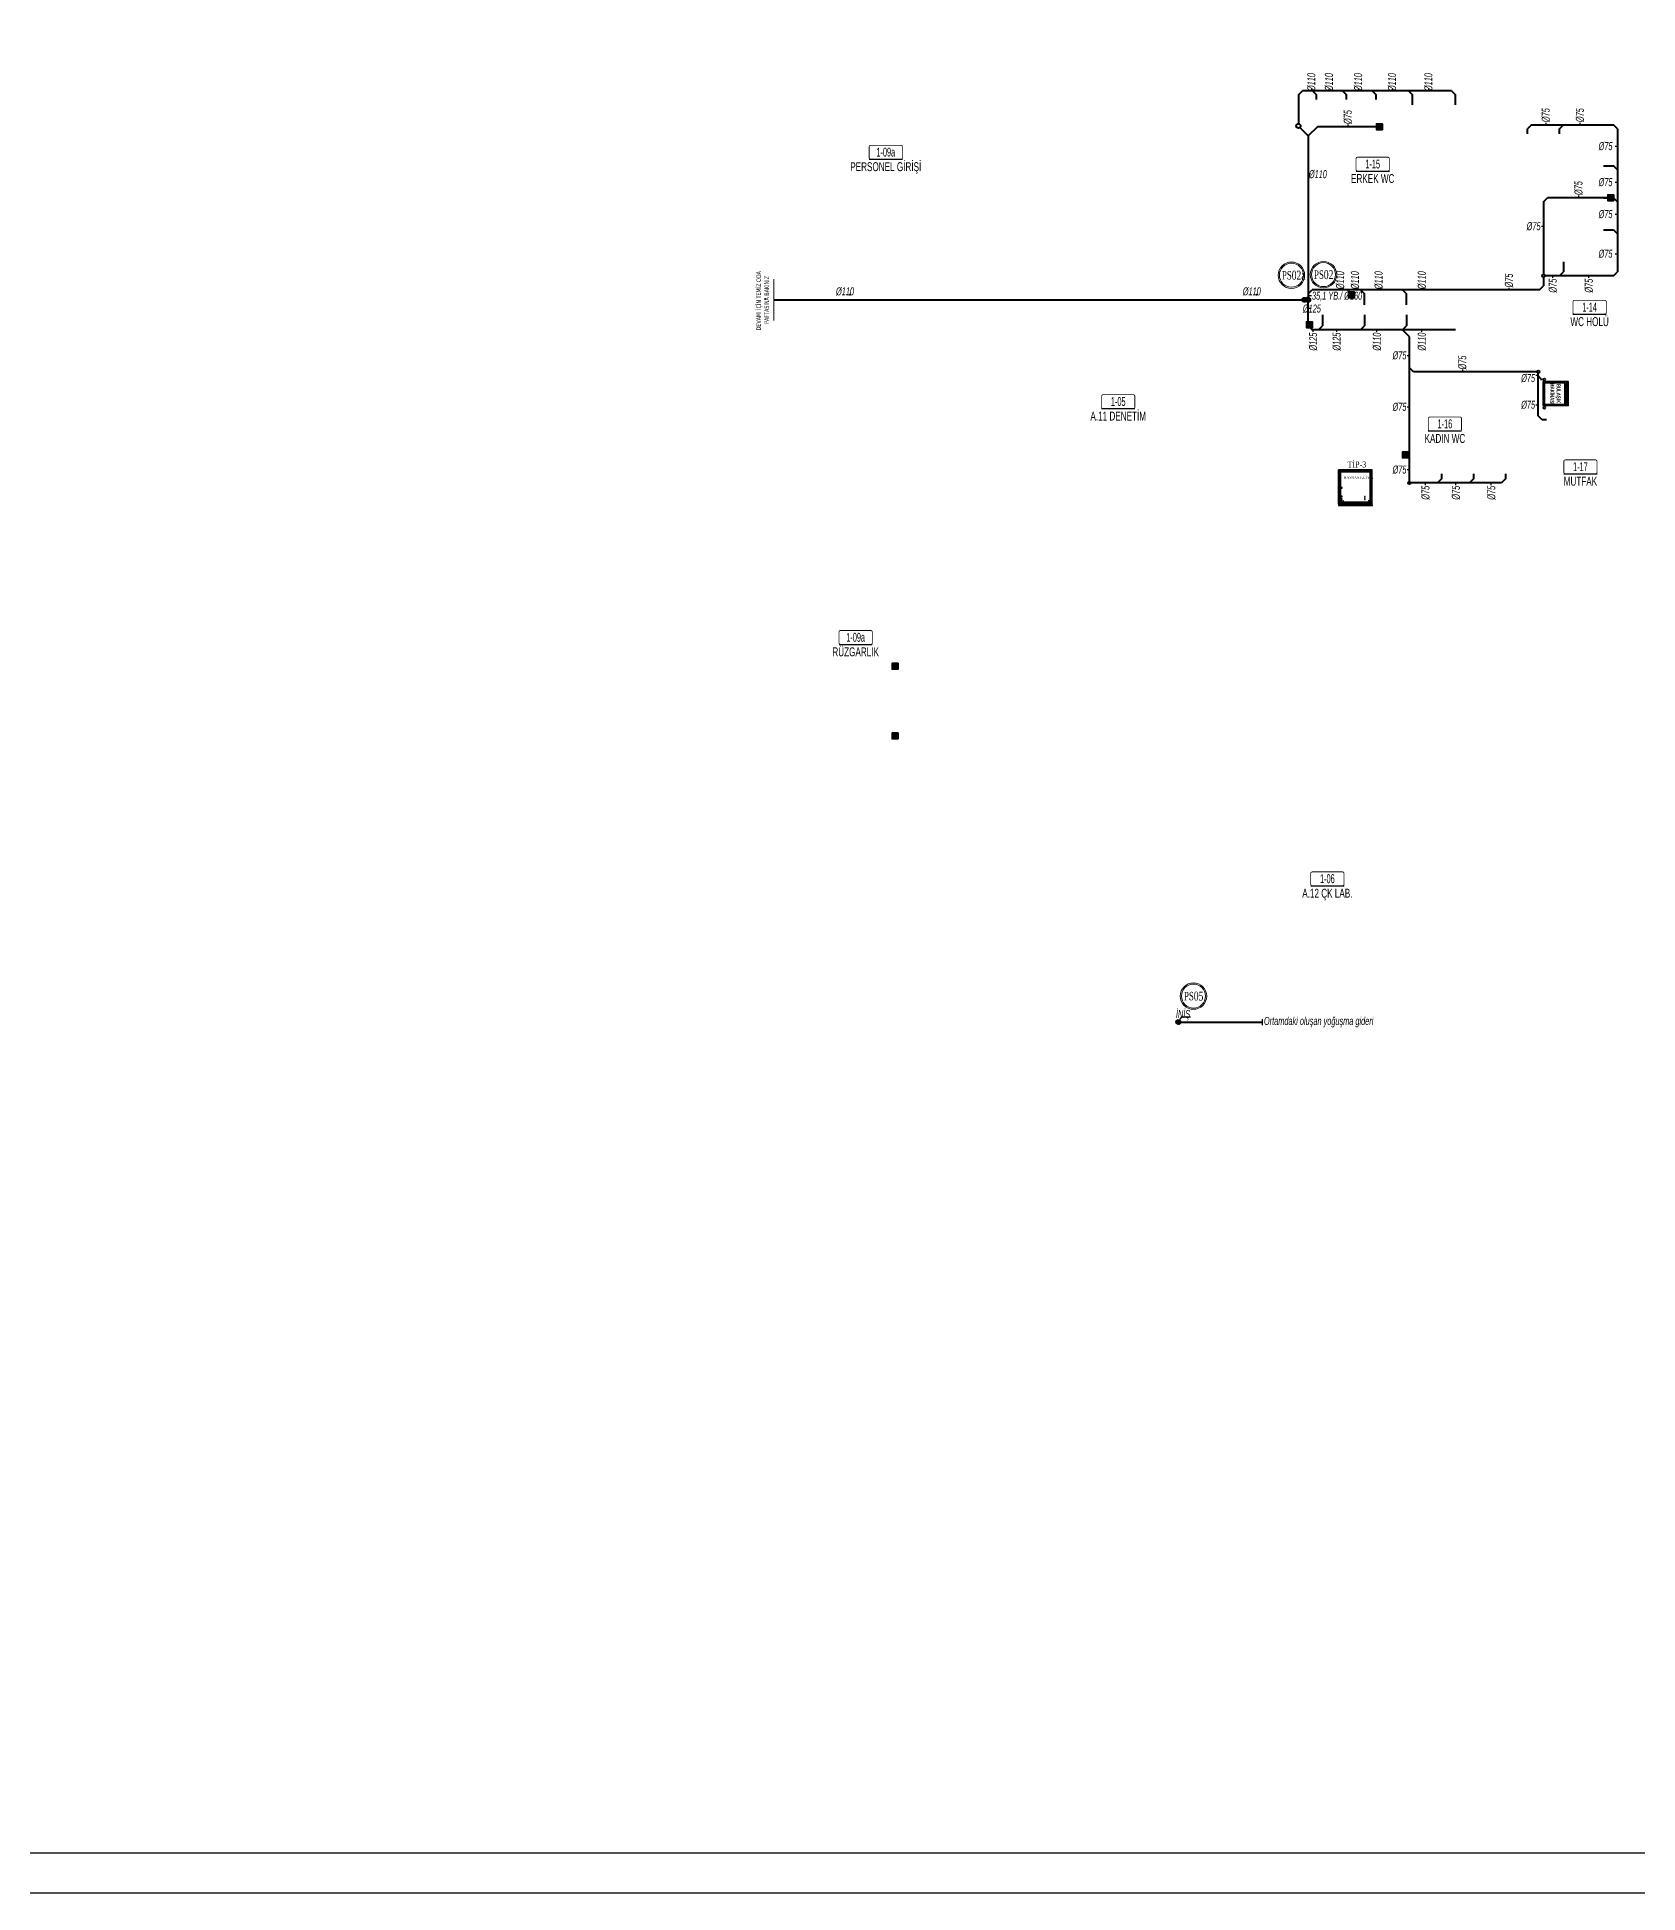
# Model space of a CAD drawing. Header units: centimetres. Extents: x 372964 to 529194, y 28783 to 59011.
# Drawn here: x 449402 to 453403, y 50011 to 54649 of the extents above; entities that cross this region are included whole.
import ezdxf
from ezdxf.enums import TextEntityAlignment as Align

# ---------------------------------------------------------------- set-up
doc = ezdxf.new("R2010")
doc.units = ezdxf.units.CM
doc.layers.get('0').update_dxf_attribs({"lineweight": 9})
for name, color, linetype in [('-M-MAHAL-DEBILER', 7, 'Continuous'), ('-M-MAHAL-ETIKET-NOT', 7, 'Continuous'), ('-M-MAHAL-ETIKET-NOTM', 7, 'Continuous'), ('-M-MAHAL-ETK-', 7, 'Continuous'), ('-M-MAHAL-HAVA-DEGISIM', 7, 'Continuous'), ('-M-MAHAL-NO', 7, 'Continuous'), ('-M-MAHAL-NOM', 7, 'Continuous')]:
    doc.layers.add(name, color=color, linetype=linetype)
for name, color, linetype, lineweight in [('0-KRCN-DSD-YAZI', 4, 'Continuous', 40), ('0-KRCN-HVL-SANTRAL', 11, 'Continuous', 30), ('0-KRCN-SHT-05CIHAZ', 171, 'Continuous', 40), ('0-KRCN-SHT-MAKİNABULAŞIKÇAMAŞIR', 171, 'Continuous', 35), ('0-KRCN-SHT-PİSSU-BORU', 220, 'PISSU_LINE50', 40), ('0-KRCN-SHT-SÜZGEÇBANYO', 171, 'Continuous', 35), ('0-KRCN-SHT-YAZI-KOLADI-PİSSU', 1, 'Continuous', 35), ('0-KRCN-SHT-YAZI-ÇAP-PİSSU', 41, 'Continuous', 30), ('0-KRCN-Z-ANTET', 71, 'Continuous', 30), ('0-MEKANİK İSTERLER', 6, 'Continuous', 25), ('0-MEKANİK NOTLAR', 4, 'Continuous', 25)]:
    doc.layers.add(name, color=color, linetype=linetype, lineweight=lineweight)
doc.styles.add('-M-ISSO-TEXT-TTF', font='ARIALN.TTF')
doc.styles.add('-M-MHLETK-NOT', font='romans.shx', dxfattribs={"width": 0.7})
doc.styles.add('-M-MHLETK-TEXT', font='ARIALN.TTF', dxfattribs={"width": 0.7})
doc.styles.add('CAP', font='ARIALNB.TTF')
doc.styles.add('MUF', font='isocpeur.ttf')
doc.styles.add('VRF CITY MULTI', font='tahoma.ttf', dxfattribs={"height": 15})
doc.styles.add('YAZI', font='times.ttf')
doc.styles.add('ÇAP-2', font='ARIALNBI.TTF')
doc.linetypes.add('PISSU_LINE50', pattern='A,50,-10,["C",MUF,S=10,R=0,X=1,Y=-5],0', length=60)

# ---------------------------------------------------------------- blocks, each defined once
blk = doc.blocks.new('*U6')
at = {"layer": '0-KRCN-SHT-MAKİNABULAŞIKÇAMAŞIR', "color": 120}
for p, q in [((-27, 50.6), (27, 50.6)), ((-35.3, -3.5), (-35.3, -10.8))]:
    blk.add_line(p, q, dxfattribs=at)
blk.add_lwpolyline([(30, 55.3), (-30, 55.3), (-30, 58.8), (30, 58.8)], close=True, dxfattribs=at)
at = {"layer": '0-KRCN-SHT-MAKİNABULAŞIKÇAMAŞIR'}
blk.add_lwpolyline([(30, 54.3), (-30, 54.3), (-30, -3.7), (30, -3.7), (30, 54.3)], close=True, dxfattribs=at)
at = {"layer": '0-KRCN-SHT-MAKİNABULAŞIKÇAMAŞIR', "color": 120}
blk.add_lwpolyline([(-27, 50.6), (-27, -0.7), (27, -0.7), (27, 50.6)], dxfattribs=at)
for centre in [(-35.3, -0.9), (35.3, -0.9)]:
    blk.add_circle(centre, 2.69, dxfattribs=at)
at = {"layer": '0-KRCN-SHT-MAKİNABULAŞIKÇAMAŞIR', "color": 120, "style": 'CAP', "width": 0.75}
for s, p in [('MAKİNASI', (0.1, 19.8)), ('BULAŞIK', (-0.4, 33.1))]:
    blk.add_text(s, height=10, dxfattribs=at).set_placement(p, align=Align.MIDDLE)
blk = doc.blocks.new('A$C354C280E')
at = {"layer": '0-KRCN-SHT-YAZI-KOLADI-PİSSU', "color": 6, "lineweight": 20}
for radius in [22, 20]:
    blk.add_circle((0, 0), radius, dxfattribs=at)
at = {"layer": '0-KRCN-SHT-YAZI-KOLADI-PİSSU', "color": 6, "style": 'YAZI', "width": 0.7}
blk.add_text('PS', height=14, rotation=360, dxfattribs=at).set_placement((0.6, 0), align=Align.MIDDLE_RIGHT)
blk.add_attdef('99', text='', height=14, rotation=360, dxfattribs=at).set_placement((0.6, 0), align=Align.MIDDLE_LEFT)
blk = doc.blocks.new('0-MEK-SHT-SÜZGEÇ BANYO-1')
at = {"layer": '0-KRCN-SHT-SÜZGEÇBANYO', "color": 120, "lineweight": 20}
for p, q in [((-5, -4.5), (5, -4.5)), ((-5, -6.5), (5, -6.5)), ((-5, -8.5), (5, -8.5)), ((-5, -10.5), (5, -10.5))]:
    blk.add_line(p, q, dxfattribs=at)
at = {"layer": '0-KRCN-SHT-SÜZGEÇBANYO'}
blk.add_lwpolyline([(-7.5, 0), (7.5, 0), (7.5, -15), (-7.5, -15)], close=True, dxfattribs=at)
at = {"layer": '0-KRCN-SHT-SÜZGEÇBANYO', "color": 120, "lineweight": 20}
blk.add_lwpolyline([(-5, -2.5), (5, -2.5), (5, -12.5), (-5, -12.5)], close=True, dxfattribs=at)
at = {"layer": '0-KRCN-SHT-SÜZGEÇBANYO'}
blk.add_circle((0, -7.5), 3.5, dxfattribs=at)
blk = doc.blocks.new('M-MHLETK-YNG')
at = {"layer": '-M-MAHAL-ETIKET-NOTM', "color": 3, "style": '-M-ISSO-TEXT-TTF', "width": 0.8, "flags": 8}
blk.add_attdef('MAH-ADI2', text='', height=1.11, dxfattribs=at).set_placement((0, -2.55), align=Align.MIDDLE_CENTER)
at = {"layer": '-M-MAHAL-HAVA-DEGISIM', "style": '-M-MHLETK-NOT', "width": 0.5, "flags": 8}
blk.add_attdef('HAVADEG', text='', height=0.6, dxfattribs=at).set_placement((0, 3.61), align=Align.MIDDLE_CENTER)
blk.add_wipeout([(-2.08, 1.74), (2.08, 1.74), (2.08, 0), (-2.08, 0)]).dxf.layer = '-M-MAHAL-ETK-'
at = {"layer": '-M-MAHAL-ETK-', "color": 0}
for p, q in [((-2.08, 0), (2.08, 0)), ((-1.16, 0), (-1.16, 0))]:
    blk.add_line(p, q, dxfattribs=at)
blk.add_lwpolyline([(-1.88, 1.74, 0.1, 0.1, 0), (1.88, 1.74, 0.1, 0.1, -0.414214), (2.08, 1.54, 0.1, 0.1, 0), (2.08, 0.2, 0.1, 0.1, -0.414214), (1.88, 0, 0.1, 0.1, 0), (-1.88, 0, 0.1, 0.1, -0.414214), (-2.08, 0.2, 0.1, 0.1, 0), (-2.08, 1.54, 0.1, 0.1, -0.414214)], format="xyseb", close=True, dxfattribs=at)
at = {"layer": '-M-MAHAL-DEBILER', "color": 4, "style": '-M-MHLETK-NOT', "width": 0.5, "flags": 8}
blk.add_attdef('DEBIS', text='', height=0.4, dxfattribs=at).set_placement((-2.17, 2.15), align=Align.MIDDLE_CENTER)
at = {"layer": '-M-MAHAL-DEBILER', "color": 191, "style": '-M-MHLETK-NOT', "width": 0.5, "flags": 8}
blk.add_attdef('DEBIR', text='', height=0.4, dxfattribs=at).set_placement((-1.61, 2.15), align=Align.MIDDLE_CENTER)
at = {"layer": '-M-MAHAL-DEBILER', "color": 31, "style": '-M-MHLETK-NOT', "width": 0.5, "flags": 8}
blk.add_attdef('DEBIF', text='', height=0.4, dxfattribs=at).set_placement((1.59, 2.15), align=Align.MIDDLE_CENTER)
at = {"layer": '-M-MAHAL-DEBILER', "color": 1, "style": '-M-MHLETK-NOT', "width": 0.5, "flags": 8}
blk.add_attdef('DEBIE', text='', height=0.4, dxfattribs=at).set_placement((2.32, 2.15), align=Align.MIDDLE_CENTER)
at = {"layer": '-M-MAHAL-ETIKET-NOT', "color": 3}
for tag, height, style, width, flags, p in [('KIS', 0.04, '-M-MHLETK-NOT', 0.5, 9, (-2.59, 1.62)), ('ALAN', 0.04, '-M-MHLETK-NOT', 0.5, 9, (-2.58, 1.56)), ('RH', 0.04, '-M-MHLETK-NOT', 0.5, 9, (-2.39, 1.62)), ('YUKSEKLIK', 0.04, '-M-MHLETK-NOT', 0.5, 9, (-2.32, 1.56)), ('YAZ', 0.04, '-M-MHLETK-NOT', 0.5, 9, (-2.18, 1.62)), ('MAH-ADI', 1.11, '-M-ISSO-TEXT-TTF', 0.8, 8, (0, -0.93))]:
    blk.add_attdef(tag, text='', height=height, dxfattribs=dict(at, style=style, width=width, flags=flags)).set_placement(p, align=Align.MIDDLE_CENTER)
at = {"layer": '-M-MAHAL-ETIKET-NOT', "color": 3, "style": '-M-MHLETK-NOT', "width": 0.5, "flags": 9}
for tag, p, height in [('HL', (-2.62, 1.49), 0.0286), ('KLKTR', (-2.62, 1.42), 0.04), ('RDY-BOY1', (-2.61, 1.37), 0.0286), ('RDY-BOY2', (-2.61, 1.32), 0.0286), ('RDY-BOY3', (-2.61, 1.27), 0.0286), ('RDY-BOY4', (-2.61, 1.22), 0.0286), ('KON-BOY1', (-2.61, 1.14), 0.0286), ('KON-BOY2', (-2.61, 1.09), 0.0286), ('KON-BOY3', (-2.61, 1.04), 0.0286), ('FCU-TIP1', (-2.61, 0.96), 0.0286), ('FCU-TIP2', (-2.61, 0.91), 0.0286), ('FCU-TIP3', (-2.61, 0.86), 0.0286), ('VRV-TIP1', (-2.61, 0.76), 0.0286), ('VRV-TIP2', (-2.61, 0.71), 0.0286), ('HLA', (-2.52, 1.49), 0.0286), ('FCU-ADET1', (-2.52, 0.96), 0.0286), ('FCU-ADET2', (-2.52, 0.91), 0.0286), ('FCU-ADET3', (-2.52, 0.86), 0.0286), ('VRV-ADET1', (-2.52, 0.76), 0.0286), ('VRV-ADET2', (-2.52, 0.71), 0.0286), ('RDY-TIP1', (-2.5, 1.37), 0.0286), ('RDY-TIP2', (-2.5, 1.32), 0.0286), ('RDY-TIP3', (-2.5, 1.27), 0.0286), ('RDY-TIP4', (-2.5, 1.22), 0.0286), ('KON-TIP1', (-2.5, 1.14), 0.0286), ('KON-TIP2', (-2.5, 1.09), 0.0286), ('KON-TIP3', (-2.5, 1.04), 0.0286), ('FCU-KAP1', (-2.4, 0.96), 0.0286), ('FCU-KAP2', (-2.4, 0.91), 0.0286), ('FCU-KAP3', (-2.4, 0.86), 0.0286), ('VRV-KAP1', (-2.4, 0.76), 0.0286), ('VRV-KAP2', (-2.4, 0.71), 0.0286), ('RDY-ADET1', (-2.39, 1.37), 0.0286), ('RDY-ADET2', (-2.39, 1.32), 0.0286), ('RDY-ADET3', (-2.39, 1.27), 0.0286), ('RDY-ADET4', (-2.39, 1.22), 0.0286), ('KON-ADET1', (-2.39, 1.14), 0.0286), ('KON-ADET2', (-2.39, 1.09), 0.0286), ('KON-ADET3', (-2.39, 1.04), 0.0286), ('FCU-DUY1', (-2.27, 0.96), 0.0286), ('FCU-DUY2', (-2.27, 0.91), 0.0286), ('FCU-DUY3', (-2.27, 0.86), 0.0286), ('VRV-DUY1', (-2.27, 0.76), 0.0286), ('VRV-DUY2', (-2.27, 0.71), 0.0286), ('RDY-ISI1', (-2.27, 1.37), 0.0286), ('RDY-ISI2', (-2.27, 1.32), 0.0286), ('RDY-ISI3', (-2.27, 1.27), 0.0286), ('RDY-ISI4', (-2.27, 1.22), 0.0286), ('KON-ISI1', (-2.27, 1.14), 0.0286), ('KON-ISI2', (-2.27, 1.09), 0.0286), ('KON-ISI3', (-2.27, 1.04), 0.0286), ('SHG', (-2.23, 1.49), 0.0286), ('AHU', (-2.23, 1.44), 0.0286), ('FCU-SOG1', (-2.15, 0.96), 0.0286), ('FCU-SOG2', (-2.15, 0.91), 0.0286), ('FCU-SOG3', (-2.15, 0.86), 0.0286), ('VRV-SOG1', (-2.15, 0.76), 0.0286), ('VRV-SOG2', (-2.15, 0.71), 0.0286), ('LHG', (-2.13, 1.49), 0.0286), ('RDY-BNP1', (-2.1, 1.37), 0.0286), ('RDY-BNP2', (-2.1, 1.32), 0.0286), ('RDY-BNP3', (-2.1, 1.27), 0.0286), ('RDY-BNP4', (-2.1, 1.22), 0.0286), ('KON-BNP1', (-2.1, 1.14), 0.0286), ('KON-BNP2', (-2.1, 1.09), 0.0286), ('KON-BNP3', (-2.1, 1.04), 0.0286), ('HG', (-2.04, 1.49), 0.0286), ('FCU-ISI1', (-2.04, 0.96), 0.0286), ('FCU-ISI2', (-2.04, 0.91), 0.0286), ('FCU-ISI3', (-2.04, 0.86), 0.0286), ('VRV-ISI1', (-2.04, 0.76), 0.0286), ('VRV-ISI2', (-2.04, 0.71), 0.0286), ('HGA', (-1.96, 1.49), 0.0286), ('EF', (-1.96, 1.44), 0.0286), ('RDY-BNK1', (-1.96, 1.37), 0.0286), ('RDY-BNK2', (-1.96, 1.32), 0.0286), ('RDY-BNK3', (-1.96, 1.27), 0.0286), ('RDY-BNK4', (-1.96, 1.22), 0.0286), ('KON-BNK1', (-1.96, 1.14), 0.0286), ('KON-BNK2', (-1.96, 1.09), 0.0286), ('KON-BNK3', (-1.96, 1.04), 0.0286), ('FCU-DEBI1', (-1.95, 0.96), 0.0286), ('FCU-DEBI2', (-1.95, 0.91), 0.0286), ('FCU-DEBI3', (-1.95, 0.86), 0.0286), ('VRV-DEBI1', (-1.95, 0.76), 0.0286), ('VRV-DEBI2', (-1.95, 0.71), 0.0286), ('FCU-BNP1', (-1.83, 0.96), 0.0286), ('FCU-BNP2', (-1.83, 0.91), 0.0286), ('FCU-BNP3', (-1.83, 0.86), 0.0286), ('VRV-BNP1', (-1.83, 0.76), 0.0286), ('VRV-BNP2', (-1.83, 0.71), 0.0286), ('FCU-BNK1', (-1.61, 0.96), 0.0286), ('FCU-BNK2', (-1.61, 0.91), 0.0286), ('FCU-BNK3', (-1.61, 0.86), 0.0286), ('VRV-BNK1', (-1.61, 0.76), 0.0286), ('VRV-BNK2', (-1.61, 0.71), 0.0286)]:
    blk.add_attdef(tag, p, '', height=height, dxfattribs=at)
at = {"layer": '-M-MAHAL-HAVA-DEGISIM', "style": '-M-MHLETK-NOT', "width": 0.5, "flags": 8}
blk.add_attdef('HAVA', text='', height=0.6, dxfattribs=at).set_placement((0, 2.4), align=Align.MIDDLE_CENTER)
at = {"layer": '-M-MAHAL-NO', "color": 7, "style": '-M-MHLETK-TEXT', "width": 0.6, "flags": 8}
blk.add_attdef('MAH-NO', text='', height=1.11, dxfattribs=at).set_placement((0, 0.89), align=Align.MIDDLE_CENTER)
at = {"layer": '-M-MAHAL-NOM', "color": 7, "style": '-M-MHLETK-TEXT', "width": 0.6, "flags": 8}
blk.add_attdef('MAH-NOM', text='', height=1.11, dxfattribs=at).set_placement((0, 0.89), align=Align.MIDDLE_CENTER)
blk = doc.blocks.new('SE2')
at = {"layer": '0-KRCN-HVL-SANTRAL', "color": 7, "linetype": 'Continuous'}
for p, q in [((270.7, 172.9), (270.7, 258.3)), ((270.7, 258.3), (270.9, 258.3)), ((273, 258.5), (270.9, 258.5)), ((270.9, 258.5), (270.9, 258.4)), ((273, 258.4), (270.9, 258.4)), ((270.9, 258.3), (270.9, 258.3)), ((270.9, 258.3), (273, 258.3)), ((270.9, 172.9), (270.9, 258.3)), ((273, 258.3), (273, 254.7)), ((273, 254.7), (273, 254.7)), ((273, 254.7), (273, 254.7)), ((273, 254.7), (273.2, 254.7)), ((273, 176.2), (273, 254.7)), ((273.1, 254.8), (273.1, 258.3)), ((273.1, 254.8), (273.2, 254.8)), ((273.2, 258.3), (273.3, 258.3)), ((273.2, 254.8), (273.2, 258.3)), ((273.2, 256.8), (273.3, 256.8)), ((273.9, 256.3), (273.2, 256.3)), ((352.7, 255.9), (273.2, 255.9)), ((273.2, 254.7), (273.2, 254.8)), ((273.2, 254.7), (273.2, 176.2)), ((275.8, 253.3), (273.2, 253.3)), ((273.3, 256.8), (273.3, 258.3)), ((352.6, 258.3), (273.3, 258.3)), ((273.3, 258.3), (273.3, 256.8)), ((352.6, 256.8), (273.3, 256.8)), ((273.4, 258.5), (352.5, 258.5)), ((273.4, 256.6), (273.4, 256.6)), ((352.5, 256.6), (273.4, 256.6)), ((275.9, 253.3), (273.6, 253.3)), ((273.6, 253.3), (273.6, 177.3)), ((273.9, 256.5), (273.9, 256.6)), ((351.9, 256.5), (273.9, 256.5)), ((273.9, 256.2), (273.9, 256.5)), ((351.9, 256.2), (273.9, 256.2)), ((274.2, 256.6), (274.2, 256.5)), ((274.2, 256.5), (351.6, 256.5)), ((276.1, 254), (275.8, 254)), ((275.8, 254), (275.8, 253.3)), ((275.9, 177.3), (275.9, 253.3)), ((276.1, 253.7), (276.1, 254)), ((276.1, 253.7), (349.7, 253.7)), ((276.1, 253.3), (276.1, 253.7)), ((349.7, 253.3), (276.1, 253.3)), ((349.7, 254), (350, 254)), ((349.7, 253.7), (349.7, 254)), ((349.7, 253.3), (349.7, 253.7)), ((352.3, 253.3), (349.9, 253.3)), ((349.9, 253.3), (349.9, 177.3)), ((350, 254), (350, 253.3)), ((352.7, 253.3), (350, 253.3)), ((351.6, 256.5), (351.6, 256.6)), ((351.9, 256.6), (351.9, 256.5)), ((351.9, 256.2), (351.9, 256.5)), ((352.7, 256.3), (351.9, 256.3)), ((352.3, 177.3), (352.3, 253.3)), ((352.5, 256.6), (352.5, 256.6)), ((352.7, 258.3), (352.6, 258.3)), ((352.6, 258.3), (352.6, 256.8)), ((352.6, 256.8), (352.6, 258.3)), ((352.7, 256.8), (352.6, 256.8)), ((352.7, 254.8), (352.7, 258.3)), ((352.7, 254.7), (352.7, 254.8)), ((352.8, 254.8), (352.7, 254.8)), ((352.9, 254.7), (352.7, 254.7)), ((352.7, 254.7), (352.7, 176.2)), ((354.9, 258.3), (352.8, 258.3)), ((352.8, 258.3), (352.8, 254.7)), ((352.8, 254.8), (352.8, 258.3)), ((352.9, 254.7), (352.8, 254.7)), ((352.9, 258.5), (354.9, 258.5)), ((352.9, 258.4), (354.9, 258.4)), ((352.9, 254.7), (352.9, 254.7)), ((352.9, 176.2), (352.9, 254.7)), ((354.9, 258.5), (354.9, 258.4)), ((354.9, 172.9), (354.9, 258.3)), ((354.9, 258.3), (354.9, 258.3)), ((355.1, 258.3), (354.9, 258.3)), ((355.1, 172.9), (355.1, 258.3)), ((270.7, 172.9), (270.9, 172.9)), ((270.9, 172.8), (270.9, 172.9)), ((270.9, 172.8), (272.7, 172.8)), ((270.9, 172.7), (270.9, 172.8)), ((272.8, 172.8), (270.9, 172.8)), ((270.9, 172.7), (272.7, 172.7)), ((272.8, 174.5), (272.8, 172.8)), ((273.2, 174.5), (272.8, 174.5)), ((272.8, 174.4), (273.8, 174.3)), ((273, 174.3), (272.8, 174.3)), ((273.7, 174.3), (272.8, 174.3)), ((272.8, 172.9), (272.8, 174.1)), ((272.9, 172.9), (272.9, 174.1)), ((273, 176.2), (273.2, 176.2)), ((273, 176.2), (273, 176.2)), ((273.2, 176.2), (273, 176.2)), ((273, 174.3), (273.6, 174.3)), ((273, 174.2), (273.6, 174.2)), ((273.2, 177.3), (275.8, 177.3)), ((273.2, 176.2), (273.2, 176.2)), ((273.2, 176.2), (273.2, 174.5)), ((273.2, 174.8), (274, 174.7)), ((273.2, 173.5), (273.2, 171.9)), ((273.3, 173.5), (273.3, 171.9)), ((273.3, 171.8), (275.3, 169.5)), ((274, 173.7), (273.4, 173.7)), ((274, 173.6), (273.4, 173.6)), ((274.2, 173.5), (273.4, 173.5)), ((273.4, 173.5), (273.4, 171.9)), ((273.4, 171.9), (275.4, 169.6)), ((273.4, 171.9), (275.4, 169.7)), ((273.5, 173.8), (273.5, 173.7)), ((352.3, 173.8), (273.5, 173.8)), ((273.6, 177.3), (275.9, 177.3)), ((273.7, 174.3), (273.6, 174.3)), ((273.6, 174.3), (273.6, 174.2)), ((273.8, 173.5), (274, 173.5)), ((274, 174.7), (273.9, 174.4)), ((274, 174.7), (274.2, 174.7)), ((274, 173.6), (274, 173.7)), ((274, 173.7), (274.2, 173.7)), ((274, 173.5), (274, 173.6)), ((274.1, 173.5), (274.1, 173.6)), ((274.2, 173.6), (274.1, 173.6)), ((274.2, 174.7), (352.7, 174.7)), ((274.2, 174.7), (275, 174.7)), ((274.2, 174.7), (274.2, 174.5)), ((351.7, 174.5), (274.2, 174.5)), ((274.2, 174.5), (274.2, 174.5)), ((274.2, 173.7), (351.7, 173.7)), ((274.2, 173.7), (274.2, 173.5)), ((274.2, 173.5), (274.2, 173.5)), ((274.2, 173.5), (274.2, 173.5)), ((274.2, 173.5), (274.2, 173.5)), ((351.7, 173.5), (274.2, 173.5)), ((275, 174.5), (275, 174.7)), ((275.4, 174.5), (275.5, 174.5)), ((275.4, 169.7), (275.5, 169.7)), ((275.5, 169.7), (275.5, 169.7)), ((275.5, 169.7), (350.4, 169.7)), ((275.5, 169.7), (275.5, 169.5)), ((275.5, 169.6), (275.5, 169.6)), ((275.5, 169.6), (275.5, 169.5)), ((275.5, 169.5), (275.5, 169.5)), ((350.4, 169.5), (275.5, 169.5)), ((275.8, 176.6), (275.8, 177.3)), ((276.1, 176.6), (275.8, 176.6)), ((275.8, 169.5), (275.8, 169.3)), ((278.6, 169.3), (275.8, 169.3)), ((275.8, 169.3), (278.6, 169.3)), ((275.8, 169.3), (276.1, 169)), ((276.1, 177.3), (349.7, 177.3)), ((276.1, 177.3), (276.1, 176.9)), ((276.1, 176.9), (276.1, 176.6)), ((349.7, 176.9), (276.1, 176.9)), ((278.3, 169), (276.1, 169)), ((276.2, 169), (278.3, 169)), ((278.3, 169), (278.6, 169.3)), ((278.6, 169.3), (278.6, 169.5)), ((315.3, 169.5), (315.3, 169)), ((315.9, 169), (315.3, 169)), ((315.9, 169), (315.9, 169.5)), ((333.4, 169), (315.9, 169)), ((333.4, 169.5), (333.4, 169)), ((334, 169), (333.4, 169)), ((334, 169), (334, 169.5)), ((349.7, 177.3), (349.7, 176.9)), ((349.7, 176.9), (349.7, 176.6)), ((349.7, 176.6), (350, 176.6)), ((349.9, 177.3), (352.3, 177.3)), ((350, 177.3), (352.7, 177.3)), ((350, 176.6), (350, 177.3)), ((350.4, 169.7), (350.4, 169.5)), ((350.4, 169.7), (350.4, 169.7)), ((350.4, 169.7), (350.5, 169.7)), ((350.4, 169.6), (350.4, 169.5)), ((350.4, 169.6), (350.4, 169.6)), ((350.4, 169.5), (350.4, 169.5)), ((350.5, 169.6), (352.5, 171.9)), ((350.5, 169.7), (352.5, 171.9)), ((350.5, 169.5), (352.6, 171.8)), ((351, 170.2), (351, 170.3)), ((351.7, 169.6), (351.1, 170.2)), ((351.2, 170.3), (351.4, 170.1)), ((352.4, 169.6), (351.4, 170.5)), ((351.4, 170.1), (351.6, 170.3)), ((351.7, 173.5), (351.7, 173.7)), ((351.7, 173.7), (351.8, 173.7)), ((351.7, 173.5), (351.7, 173.6)), ((351.7, 173.6), (351.7, 173.6)), ((352.5, 173.5), (351.7, 173.5)), ((351.7, 173.5), (351.7, 173.5)), ((351.7, 173.5), (351.7, 173.5)), ((351.7, 173.5), (351.7, 173.5)), ((352, 169.9), (351.7, 169.6)), ((351.7, 169.6), (352, 169.9)), ((351.7, 169.6), (351.7, 169.6)), ((352.4, 173.7), (351.8, 173.7)), ((351.8, 173.6), (351.8, 173.7)), ((352.4, 173.6), (351.8, 173.6)), ((351.8, 173.5), (351.8, 173.6)), ((351.8, 173.5), (352, 173.5)), ((352, 171.3), (351.9, 171.3)), ((352, 171.3), (352, 171.3)), ((352.1, 174.3), (352.2, 174.3)), ((352.2, 174.3), (352.2, 174.2)), ((352.2, 174.3), (352.8, 174.3)), ((352.2, 174.2), (352.8, 174.2)), ((352.3, 173.8), (352.3, 173.7)), ((352.4, 171.6), (352.6, 171.4)), ((352.5, 171.9), (352.5, 173.5)), ((352.5, 171.9), (352.5, 173.5)), ((352.6, 171.9), (352.6, 173.5)), ((352.6, 171.4), (353.5, 172.5)), ((352.7, 176.2), (352.7, 176.2)), ((352.9, 176.2), (352.7, 176.2)), ((352.7, 176.2), (352.7, 174.5)), ((352.7, 176.2), (352.9, 176.2)), ((352.7, 174.5), (352.7, 174.3)), ((352.7, 174.5), (353.1, 174.5)), ((352.9, 176.2), (352.9, 176.2)), ((352.9, 172.9), (352.9, 174.1)), ((353.4, 170.2), (352.9, 169.6)), ((353, 172.9), (353, 174.1)), ((353, 172.7), (353.1, 172.7)), ((353, 172), (353, 172.7)), ((353.1, 174.5), (353.1, 172.8)), ((353.1, 172.8), (354.9, 172.8)), ((354.9, 172.8), (353.1, 172.8)), ((354.9, 172.7), (353.1, 172.7)), ((353.1, 172.7), (353.1, 172.1)), ((353.4, 170.7), (353.6, 170.9)), ((354, 172.5), (354.6, 172)), ((354.6, 171.5), (354.1, 170.9)), ((354.2, 170.9), (354.1, 170.9)), ((354.2, 171), (354.2, 170.9)), ((354.5, 172.7), (354.5, 172)), ((354.5, 172.7), (354.5, 172)), ((354.5, 172.1), (354.5, 172.7)), ((354.5, 171.4), (354.5, 171.3)), ((354.5, 171.4), (354.5, 171.3)), ((354.5, 171.3), (354.5, 171.3)), ((354.5, 171.3), (354.5, 171.3)), ((354.5, 171.3), (354.5, 171.3)), ((354.9, 172.8), (354.9, 172.9)), ((355.1, 172.9), (354.9, 172.9)), ((354.9, 172.7), (354.9, 172.8))]:
    blk.add_line(p, q, dxfattribs=at)
blk.add_lwpolyline([(270.7, 258.5), (355.1, 258.5), (355.1, 169.5), (270.7, 169.5)], close=True, dxfattribs=at)
for centre, radius in [((274, 251.9), 0.35), ((351.8, 251.9), 0.35), ((274, 227.5), 0.35), ((274, 203.1), 0.35), ((289.2, 190.8), 0.9), ((289.2, 184.8), 0.9), ((346.6, 213.3), 0.9), ((346.8, 191.8), 0.9), ((346.8, 185), 0.9), ((351.8, 227.5), 0.35), ((351.8, 203.1), 0.35), ((274, 178.7), 0.35), ((279.2, 181.3), 0.9), ((343.6, 180.4), 0.9), ((348.3, 180.4), 0.9), ((351.8, 178.7), 0.35)]:
    blk.add_circle(centre, radius, dxfattribs=at)
for centre, radius, start, end in [((270.9, 258.3), 0.2, 90, 180), ((270.9, 258.3), 0.1, 90, 180), ((273, 258.3), 0.2, 0, 90), ((273, 258.3), 0.1, 0, 90), ((273.4, 258.3), 0.2, 90, 180), ((273.4, 256.8), 0.2, 180, 270), ((273.4, 258.3), 0.1, 157.5, 180), ((352.5, 258.3), 0.2, 0, 90), ((352.5, 256.8), 0.2, 270, 0), ((352.5, 258.3), 0.1, 0, 32.8923), ((352.9, 258.3), 0.2, 90, 180), ((352.9, 258.3), 0.1, 90, 180), ((354.9, 258.3), 0.2, 0, 90), ((354.9, 258.3), 0.1, 0, 90), ((270.9, 172.9), 0.2, 180, 270), ((270.9, 172.9), 0.1, 180, 270), ((272.7, 172.9), 0.2, 270, 0), ((272.7, 172.9), 0.1, 270, 0), ((273, 174.1), 0.2, 90, 180), ((273, 174.1), 0.1, 90, 180), ((273.4, 173.5), 0.2, 90, 180), ((273.4, 171.9), 0.2, 180, 222), ((273.4, 173.5), 0.1, 90, 180), ((273.4, 171.9), 0.1, 180, 222), ((274.2, 173.8), 0.65, 90, 180), ((273.8, 173.3), 0.2, 90, 112.3795), ((274, 173.6), 0.1, 0, 90), ((275, 174), 0.7, 50.2113, 90), ((275.5, 169.7), 0.2, 222, 270), ((275.5, 169.7), 0.1, 222, 270), ((275, 174), 0.7, 45.9033, 50.2113), ((275.9, 169.3), 0.05, 180, 225), ((276.2, 169), 0.05, 225, 270), ((278.3, 169), 0.05, 270, 315), ((278.6, 169.3), 0.05, 315, 0), ((350.4, 169.7), 0.1, 270, 318), ((350.4, 169.7), 0.2, 270, 318), ((351.7, 173.8), 0.65, 0, 90), ((351.8, 173.6), 0.1, 90, 180), ((352, 173.3), 0.2, 67.6205, 90), ((352.4, 173.5), 0.2, 0, 90), ((352.4, 173.5), 0.1, 0, 90), ((352.7, 169.9), 0.381, 228, 318), ((352.4, 171.9), 0.1, 318, 0), ((352.4, 171.9), 0.2, 318, 0), ((352.8, 174.1), 0.2, 0, 90), ((352.8, 174.1), 0.1, 0, 90), ((353.1, 172.9), 0.2, 180, 270), ((353.1, 172.9), 0.1, 180, 270), ((353.2, 170.4), 0.381, 318, 48), ((353.8, 172.2), 0.381, 48, 138), ((353.8, 171.2), 0.381, 228, 318), ((354.2, 171.3), 0.38, 270, 0), ((354.2, 171.3), 0.3, 275.5701, 0), ((354.2, 171.3), 0.38, 270, 0), ((354.3, 171.7), 0.381, 318, 48), ((354.9, 172.9), 0.1, 270, 0), ((354.9, 172.9), 0.2, 270, 0)]:
    blk.add_arc(centre, radius, start, end, dxfattribs=at)
for centre, major_axis, start_param, end_param in [((273.4, 256.8), (0, 0.2), 1.570796, 3.141593), ((352.5, 256.8), (0, -0.2), 0, 1.570796)]:
    blk.add_ellipse(centre, major_axis=major_axis, ratio=0.5, start_param=start_param, end_param=end_param, dxfattribs=at)
for points in [[(273.4, 258.5), (273.4, 258.5), (273.4, 258.5), (273.3, 258.4), (273.3, 258.4), (273.3, 258.4), (273.3, 258.4), (273.3, 258.3), (273.3, 258.3), (273.3, 258.3)], [(352.6, 258.3), (352.6, 258.3), (352.6, 258.3), (352.5, 258.4), (352.5, 258.4), (352.5, 258.4), (352.5, 258.4), (352.5, 258.5), (352.5, 258.5), (352.5, 258.5)]]:
    blk.add_open_spline(points, degree=3, knots=[0, 0, 0, 0, 0.25, 0.25, 0.5, 0.5, 0.75, 0.75, 1, 1, 1, 1], dxfattribs=at)
blk.add_point((270.7, 169.5), dxfattribs=at)

msp = doc.modelspace()

# ---------------------------------------------------------------- hatches: boundary and pattern name
at = {"layer": '0-KRCN-SHT-PİSSU-BORU'}
h = msp.add_hatch(dxfattribs=at)
h.set_pattern_fill('ANSI37', color=2, scale=0.2, angle=180)
h.set_pattern_definition([(45, (449192.2988, 62397.6992), (-0.449012806, 0.449012806), []), (135, (449192.2988, 62397.6992), (-0.449012806, -0.449012806), [])])
h.paths.add_polyline_path([(452572.543, 53992.563, 1), (452566.543, 53992.563, 1)])
h.paths.add_polyline_path([(452574.543, 53992.563, 1), (452564.543, 53992.563, 1)])
h = msp.add_hatch(dxfattribs=at)
h.set_pattern_fill('ANSI37', color=256, scale=0.2, angle=180)
h.set_pattern_definition([(45, (449202.2988, 62397.6992), (-0.449012806, 0.449012806), []), (135, (449202.2988, 62397.6992), (-0.449012806, -0.449012806), [])])
h.paths.add_polyline_path([(452582.543, 53992.563, 1), (452576.543, 53992.563, 1)])
h.paths.add_polyline_path([(452584.543, 53992.563, 1), (452574.543, 53992.563, 1)])
h = msp.add_hatch(dxfattribs=at)
h.set_pattern_fill('ANSI37', color=256, scale=0.2, angle=180)
h.set_pattern_definition([(45, (448877.28913, 60592.6992), (-0.449012806, 0.449012806), []), (135, (448877.28913, 60592.6992), (-0.449012806, -0.449012806), [])])
h.paths.add_polyline_path([(452257.534, 52187.563, 1), (452251.534, 52187.563, 1)])
h.paths.add_polyline_path([(452259.534, 52187.563, 1), (452249.534, 52187.563, 1)])

# ---------------------------------------------------------------- linework, layer by layer
at = {"ltscale": 1.1}
msp.add_line((451243.72, 54044.028), (451243.72, 53941.098), dxfattribs=at)
at = {"layer": '0-KRCN-SHT-PİSSU-BORU'}
for p, q in [((452554.732, 54504.767), (452564.731, 54514.767)), ((452554.732, 54504.767), (452554.745, 54432.563)), ((452937.241, 54514.767), (452564.731, 54514.767)), ((452590.039, 54514.767), (452600.039, 54504.767)), ((452600.039, 54493.185), (452600.039, 54504.767)), ((452665.039, 54514.767), (452675.039, 54504.767)), ((452675.039, 54493.185), (452675.039, 54504.767)), ((452739.452, 54514.767), (452749.452, 54504.767)), ((452749.452, 54493.185), (452749.452, 54504.767)), ((452829.741, 54514.767), (452839.741, 54504.767)), ((452839.741, 54480.063), (452839.741, 54504.767)), ((452937.241, 54514.767), (452947.241, 54504.767)), ((452947.241, 54480.063), (452947.241, 54504.767)), ((452558.635, 54423.173), (452579.474, 54402.335)), ((452602.202, 54425.063), (452579.474, 54402.335)), ((452579.474, 54402.335), (452579.543, 53997.563)), ((452753.746, 54425.063), (452602.202, 54425.063)), ((453137.246, 54429.87), (453127.246, 54419.87)), ((453127.246, 54407.376), (453127.246, 54419.87)), ((453137.246, 54429.87), (453342.246, 54429.87)), ((453207.246, 54419.87), (453217.246, 54429.87)), ((453207.246, 54407.376), (453207.246, 54419.87)), ((453352.246, 54419.87), (453342.246, 54429.87)), ((453352.246, 54419.87), (453352.246, 54062.563)), ((453317.06, 54327.562), (453342.246, 54327.562)), ((453352.246, 54317.562), (453342.246, 54327.562)), ((453167.421, 54237.562), (453177.421, 54247.562)), ((453167.421, 54237.562), (453167.421, 54055.563)), ((453328.825, 54247.562), (453177.421, 54247.562)), ((453317.06, 54247.562), (453342.246, 54247.562)), ((453352.246, 54237.562), (453342.246, 54247.562)), ((453317.06, 54167.562), (453342.246, 54167.562)), ((453342.246, 54167.562), (453352.246, 54157.562)), ((453217.246, 54087.748), (453217.246, 54062.563)), ((453167.421, 54049.563), (453167.421, 54027.546)), ((453342.246, 54052.563), (453170.421, 54052.563)), ((453207.246, 54052.563), (453217.246, 54062.563)), ((453342.246, 54052.563), (453352.246, 54062.563)), ((452579.455, 54007.546), (452589.455, 54017.546)), ((452579.545, 53927.579), (452579.545, 53987.563)), ((453157.421, 54017.546), (452589.455, 54017.546)), ((452677.234, 54017.546), (452687.246, 54007.534)), ((452687.246, 54005.063), (452687.246, 54007.534)), ((452709.729, 54017.546), (452719.741, 54007.534)), ((452719.741, 53979.813), (452719.741, 54007.534)), ((452814.723, 54017.546), (452824.735, 54007.534)), ((452824.735, 53979.813), (452824.735, 54007.534)), ((453157.421, 54017.546), (453167.421, 54027.546)), ((452614.741, 53955.313), (452614.741, 53927.591)), ((452719.741, 53955.313), (452719.741, 53927.591)), ((452824.735, 53955.313), (452824.735, 53927.591)), ((452579.545, 53932.763), (452582.246, 53930.063)), ((452579.545, 53927.579), (452589.545, 53917.579)), ((452947.236, 53917.579), (452589.545, 53917.579)), ((452604.729, 53917.579), (452614.741, 53927.591)), ((452709.729, 53917.579), (452719.741, 53927.591)), ((452814.723, 53917.579), (452824.735, 53927.591)), ((452832.246, 53900.079), (452814.746, 53917.579)), ((452832.246, 53538.053), (452832.246, 53900.079)), ((452842.246, 53812.649), (452832.246, 53822.649)), ((453151.246, 53812.649), (452842.246, 53812.649)), ((453153.703, 53702.739), (453153.703, 53809.699)), ((453162.567, 53793.394), (453153.703, 53802.332, 0)), ((453163.72, 53692.723), (453153.703, 53702.739)), ((453174.823, 53692.694), (453163.72, 53692.723)), ((452832.246, 53615.063), (452822.246, 53605.063)), ((453062.245, 53535.053), (452835.246, 53535.053)), ((452912.246, 53545.053), (452902.246, 53535.053)), ((452912.246, 53557.748), (452912.246, 53545.053)), ((452992.246, 53545.053), (452982.246, 53535.053)), ((452992.246, 53557.748), (452992.246, 53545.053)), ((453072.246, 53545.054), (453062.245, 53535.053)), ((453072.246, 53557.748), (453072.246, 53545.054)), ((452259.534, 52187.563), (452464.686, 52187.563))]:
    msp.add_line(p, q, dxfattribs=at)
at = {"layer": '0-KRCN-SHT-PİSSU-BORU', "color": 2}
msp.add_line((451243.72, 53992.563), (452564.543, 53992.563), dxfattribs=at)
at = {"layer": '0-KRCN-SHT-PİSSU-BORU'}
for centre, radius in [((452554.746, 54427.063), 5.5), ((453167.421, 54052.563), 3), ((452579.543, 53992.563), 5), ((452579.543, 53992.563), 3), ((453154.246, 53812.649), 3), ((452832.246, 53535.053), 3), ((451546.445, 53076.92), 3.5), ((451546.445, 52902.482), 3.5), ((452254.534, 52187.563), 5), ((452254.534, 52187.563), 3)]:
    msp.add_circle(centre, radius, dxfattribs=at)
at = {"layer": '0-KRCN-SHT-PİSSU-BORU', "color": 2}
for radius in [5, 3]:
    msp.add_circle((452569.543, 53992.563), radius, dxfattribs=at)
at = {"layer": '0-KRCN-SHT-YAZI-ÇAP-PİSSU', "linetype": 'Continuous'}
for p, q in [((452587.17, 54520.113), (452587.17, 54514.767)), ((452631.183, 54520.113), (452631.183, 54514.767)), ((452704.156, 54520.113), (452704.156, 54514.767)), ((452788.888, 54520.113), (452788.888, 54514.767)), ((452879.796, 54520.113), (452879.796, 54514.767)), ((452677.974, 54430.409), (452677.974, 54425.063)), ((453172.906, 54435.216), (453172.906, 54429.87)), ((453258.249, 54435.216), (453258.249, 54429.87)), ((453346.899, 54376.642), (453352.246, 54376.642)), ((452584.825, 54306.382), (452579.479, 54306.382)), ((453346.899, 54286.747), (453352.246, 54286.747)), ((453254.785, 54252.909), (453254.785, 54247.562)), ((453162.074, 54176.569), (453167.421, 54176.569)), ((453346.899, 54206.84), (453352.246, 54206.84)), ((453346.899, 54107.864), (453352.246, 54107.864)), ((453190.373, 54047.216), (453190.373, 54052.563)), ((453280.509, 54047.216), (453280.509, 54052.563)), ((451221.052, 53996.315), (451221.052, 53992.563)), ((451433.234, 54007.271), (451433.234, 54003.518)), ((452450.044, 54007.271), (452450.044, 54003.518)), ((452582.52, 54002.881), (452569.449, 53992.563)), ((452587.705, 54002.881), (452582.52, 54002.881)), ((452659.343, 54022.893), (452659.343, 54017.546)), ((452696.167, 54022.893), (452696.167, 54017.546)), ((452755.383, 54022.893), (452755.383, 54017.546)), ((452863.296, 54022.893), (452863.296, 54017.546)), ((453081.102, 54022.893), (453081.102, 54017.546)), ((452584.801, 53970.448), (452579.455, 53970.448)), ((452591.613, 53912.232), (452591.613, 53917.579)), ((452650.476, 53912.232), (452650.476, 53917.579)), ((452750.927, 53912.232), (452750.927, 53917.579)), ((452863.296, 53912.232), (452863.296, 53917.579)), ((452826.899, 53853.715), (452832.246, 53853.715)), ((452964.65, 53817.996), (452964.65, 53812.649)), ((453148.357, 53804.078), (453153.703, 53804.078)), ((452826.899, 53725.037), (452832.246, 53725.037)), ((453148.357, 53730.273), (453153.703, 53730.273)), ((452826.899, 53568.19), (452832.246, 53568.19)), ((452872.27, 53529.707), (452872.27, 53535.054)), ((452948.273, 53529.707), (452948.273, 53535.053)), ((453036.907, 53529.707), (453036.907, 53535.053)), ((452254.534, 52187.563), (452263.482, 52200.331)), ((452263.482, 52200.331), (452285.345, 52200.331)), ((452464.686, 52180.063), (452464.686, 52195.063))]:
    msp.add_line(p, q, dxfattribs=at)

# ---------------------------------------------------------------- block references
at = {"layer": '-M-MAHAL-ETK-', "xscale": 20, "yscale": 20, "zscale": 20}
for p, values in [((451523.336, 54343.894), {'MAH-NO': '1-09a', 'MAH-ADI': 'PERSONEL GİRİŞİ'}), ((452740.54, 54314.219), {'MAH-NO': '1-15', 'MAH-ADI': 'ERKEK WC'}), ((452104.418, 53720.583), {'MAH-NO': '1-05', 'MAH-ADI': 'A.11 DENETİM'}), ((452921.006, 53664.726), {'MAH-NO': '1-16', 'MAH-ADI': 'KADIN WC'}), ((453259.743, 53557.702), {'MAH-NO': '1-17', 'MAH-ADI': 'MUTFAK'}), ((451448.031, 53131.319), {'MAH-NO': '1-09a', 'MAH-ADI': 'RÜZGARLIK'}), ((452627.157, 52528.083), {'MAH-NO': '1-06', 'MAH-ADI': 'A.12 ÇK LAB.'})]:
    msp.add_blockref('M-MHLETK-YNG', p, dxfattribs=at).add_auto_attribs(values)
at = {"layer": '0-KRCN-SHT-05CIHAZ', "rotation": 270}
msp.add_blockref('*U6', (453170.47, 53758.093), dxfattribs=at)
at = {"layer": '0-KRCN-SHT-SÜZGEÇBANYO', "xscale": -1, "rotation": 270}
for p in [(452764.746, 54425.063), (453343.246, 54247.562), (452694.746, 54005.063), (452589.746, 53930.063), (452829.746, 53605.063)]:
    msp.add_blockref('0-MEK-SHT-SÜZGEÇ BANYO-1', p, dxfattribs=at)
at = {"layer": '0-KRCN-SHT-SÜZGEÇBANYO', "rotation": 270}
for p in [(451553.945, 53076.92), (451553.945, 52902.482)]:
    msp.add_blockref('0-MEK-SHT-SÜZGEÇ BANYO-1', p, dxfattribs=at)
at = {"layer": '0-KRCN-SHT-YAZI-KOLADI-PİSSU', "color": 6, "lineweight": 20}
ref = msp.add_blockref('A$C354C280E', (452537.277, 54053.975), dxfattribs=dict(at, xscale=1.5, yscale=1.5, zscale=1.5))
ref.add_attrib('99', '02a', dxfattribs={"color": 6, "height": 22.5, "style": 'YAZI', "width": 0.7}).set_placement((452538.181, 54053.975), align=Align.MIDDLE_LEFT)
ref = msp.add_blockref('A$C354C280E', (452617.51, 54055.454), dxfattribs=dict(at, xscale=1.5, yscale=1.5, zscale=1.5))
ref.add_attrib('99', '02', dxfattribs={"color": 6, "height": 22.5, "style": 'YAZI', "width": 0.7}).set_placement((452618.414, 54055.454), align=Align.MIDDLE_LEFT)
ref = msp.add_blockref('A$C354C280E', (452292.459, 52252.522), dxfattribs=dict(at, xscale=1.5, yscale=1.5, zscale=1.5))
ref.add_attrib('99', '05', dxfattribs={"color": 6, "height": 22.5, "style": 'YAZI', "width": 0.7}).set_placement((452293.363, 52252.522), align=Align.MIDDLE_LEFT)
at = {"layer": '0-MEKANİK İSTERLER', "color": 4, "xscale": -1}
msp.add_blockref('SE2', (453010.155, 53309.39), dxfattribs=at)

# ---------------------------------------------------------------- texts
at = {"layer": '0-KRCN-DSD-YAZI', "color": 7, "style": 'VRF CITY MULTI', "width": 0.7}
for s, p in [('DEVAMI İÇİN TEMİZ ODA ', (451205.557, 53992.078)), ('PAFTASINA BAKINIZ', (451225.557, 53992.078))]:
    msp.add_text(s, height=12, rotation=90, dxfattribs=at).set_placement(p, align=Align.MIDDLE)
at = {"layer": '0-KRCN-SHT-YAZI-ÇAP-PİSSU', "linetype": 'Continuous', "style": 'ÇAP-2', "width": 0.7}
for s, p in [('%%C110', (452586.962, 54559.204)), ('%%C110', (452630.975, 54559.204)), ('%%C110', (452703.948, 54559.204)), ('%%C110', (452788.68, 54559.204)), ('%%C110', (452879.588, 54559.204)), ('%%C75', (452678.02, 54466.565)), ('%%C75', (453172.952, 54471.372)), ('%%C75', (453258.295, 54471.372)), ('%%C75', (453254.831, 54289.064)), ('%%C110', (452659.135, 54064.024)), ('%%C110', (452695.959, 54064.024)), ('%%C110', (452755.175, 54064.024)), ('%%C110', (452863.088, 54064.024)), ('%%C75', (453080.894, 54058.172)), ('%%C75', (453190.419, 54045.221)), ('%%C75', (453280.555, 54045.221)), ('%%C125', (452591.405, 53910.539)), ('%%C125', (452650.268, 53910.539)), ('%%C110', (452750.719, 53910.539)), ('%%C110', (452863.088, 53910.539)), ('%%C75', (452964.442, 53853.275)), ('%%C75', (452872.316, 53527.712)), ('%%C75', (452948.319, 53527.712)), ('%%C75', (453036.953, 53527.712))]:
    msp.add_text(s, height=20, rotation=90, dxfattribs=at).set_placement(p, align=Align.MIDDLE_RIGHT)
for s, p in [('%%C75', (453339.904, 54376.596)), ('%%C110', (452625.957, 54306.59)), ('%%C75', (453339.904, 54286.701)), ('%%C75', (453339.904, 54206.794)), ('%%C75', (453160.079, 54176.523)), ('%%C75', (453339.904, 54107.818)), ('%%C110', (451443.902, 54013.684)), ('%%C110', (452460.713, 54013.684)), ('%%C125', (452610.933, 53970.656)), ('%%C75', (452824.892, 53853.813)), ('%%C75', (453146.35, 53797.002)), ('%%C75', (452824.892, 53725.135)), ('%%C75', (453146.35, 53730.371)), ('%%C75', (452824.892, 53568.288)), ('İNİŞ', (452284.29, 52207.705))]:
    msp.add_text(s, height=20, dxfattribs=at).set_placement(p, align=Align.MIDDLE_RIGHT)
msp.add_text('35,1 YB./ %%C160', height=20, dxfattribs=at).set_placement((452588.73, 54002.849), align=Align.MIDDLE_LEFT)
msp.add_text('Ortamdaki oluşan yoğuşma gideri', height=20, dxfattribs=at).set_placement((452468.723, 52180.373))
at = {"layer": '0-MEKANİK NOTLAR', "style": 'YAZI', "width": 0.8}
for s, height, p in [('TİP-3', 15, (452677.384, 53573.471)), ('HASSAS KLİMA', 7, (452667.332, 53544.721))]:
    msp.add_text(s, height=height, dxfattribs=at).set_placement(p)

# ---------------------------------------------------------------- next in the draw order: block references
at = {"layer": '-M-MAHAL-ETK-', "xscale": 20, "yscale": 20, "zscale": 20}
msp.add_blockref('M-MHLETK-YNG', (453282.695, 53956.615), dxfattribs=at).add_auto_attribs({'MAH-NO': '1-14', 'MAH-ADI': 'WC HOLÜ'})

# ---------------------------------------------------------------- next in the draw order: linework, layer by layer
at = {"layer": '0-KRCN-Z-ANTET'}
for points in [[(405464.066, 50011.261), (529193.918, 50011.261), (529193.918, 59011.261), (405464.066, 59011.261)], [(438064.066, 50111.261), (469564.066, 50111.261), (469564.066, 58911.261), (438064.066, 58911.261)]]:
    msp.add_lwpolyline(points, close=True, dxfattribs=at)

doc.saveas('drawing.dxf')
